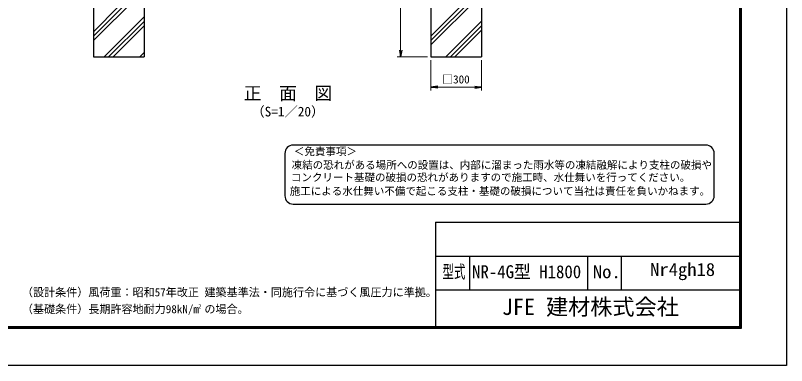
# Model space of a CAD drawing. Units: millimetres, scale not verified. Extents: x -4200 to 4200, y -2970 to 2970.
# Drawn here: x -371 to 4200, y -2970 to -893 of the extents above; entities that cross this region are included whole.
import ezdxf
from ezdxf.enums import TextEntityAlignment as Align

# ---------------------------------------------------------------- set-up
doc = ezdxf.new("R2010")
doc.units = ezdxf.units.MM
doc.header["$LTSCALE"] = 10
for name, color, linetype, lineweight in [('0-0_D-TTL-TXT', 7, 'Continuous', 25), ('0-4_D-DCR-HCH', 7, 'Continuous', 13), ('0-6_D-STR4', 7, 'Continuous', 25), ('0-7_D-STR-DIM', 7, 'Continuous', 13), ('0-C_D-TTL', 7, 'Continuous', 25)]:
    doc.layers.add(name, color=color, linetype=linetype, lineweight=lineweight)
doc.layers.add('0-8_0', color=7, linetype='Continuous')
doc.styles.add('ＭＳ ゴシック', font='')
doc.styles.get('ＭＳ ゴシック').set_extended_font_data('MS Gothic')

# ---------------------------------------------------------------- blocks, each defined once
blk = doc.blocks.new('_Open')
at = {"layer": '0-8_0'}
blk.add_line((-10, 1.667), (0, 0), dxfattribs=at)
blk.add_lwpolyline([(-10, -1.667), (0, 0), (-10, 0)], dxfattribs=at)

msp = doc.modelspace()

# ---------------------------------------------------------------- linework, layer by layer
at = {"layer": '0-0_D-TTL-TXT', "color": 2}
for p, q in [((3721.62, -1662.1), (1276.07, -1662.1)), ((1226.07, -1712.1), (1226.07, -1962.1)), ((3771.62, -1962.1), (3771.62, -1712.1)), ((1276.07, -2012.1), (3721.62, -2012.1))]:
    msp.add_line(p, q, dxfattribs=at)
for centre, start, end in [((1276.07, -1712.1), 90, 180), ((3721.62, -1712.1), 0, 90), ((1276.07, -1962.1), 180, 270), ((3721.62, -1962.1), 270, 0)]:
    msp.add_arc(centre, 50, start, end, dxfattribs=at)
at = {"layer": '0-4_D-DCR-HCH'}
for p, q in [((91.99, -1042.49), (391.99, -742.49)), ((2091.99, -1041.64), (2391.99, -741.64)), ((2091.99, -1068.15), (2391.99, -768.15)), ((91.99, -1015.98), (269.33, -838.63)), ((91.99, -989.46), (242.82, -838.63)), ((2091.99, -1015.12), (2268.48, -838.63)), ((154.95, -1138.63), (391.99, -901.59)), ((181.47, -1138.63), (391.99, -928.11)), ((207.98, -1138.63), (391.99, -954.62)), ((2180.61, -1138.63), (2391.99, -927.25)), ((2207.13, -1138.63), (2391.99, -953.77)), ((2233.64, -1138.63), (2391.99, -980.28)), ((367.08, -1138.63), (391.99, -1113.72))]:
    msp.add_line(p, q, dxfattribs=at)
at = {"layer": '0-6_D-STR4'}
for p, q in [((91.99, -538.63), (91.99, -1138.63)), ((391.99, -538.63), (391.99, -1138.63)), ((2091.99, -538.63), (2091.99, -1138.63)), ((2391.99, -538.63), (2391.99, -1138.63)), ((91.99, -1138.63), (391.99, -1138.63)), ((2091.99, -1138.63), (2391.99, -1138.63))]:
    msp.add_line(p, q, dxfattribs=at)
at = {"layer": '0-7_D-STR-DIM'}
for p, q in [((1911.99, -578.63), (1911.99, -1098.63)), ((2071.99, -1138.63), (1891.99, -1138.63)), ((2091.99, -1158.63), (2091.99, -1338.63)), ((2391.99, -1158.63), (2391.99, -1338.63)), ((2131.99, -1318.63), (2351.99, -1318.63))]:
    msp.add_line(p, q, dxfattribs=at)
at = {"layer": '0-C_D-TTL'}
for p, q in [((2120, -2120), (2120, -2740)), ((2120, -2120), (3920, -2120)), ((2120, -2320), (3920, -2320)), ((2320, -2320), (2320, -2520)), ((3020, -2320), (3020, -2520)), ((3220, -2320), (3220, -2520)), ((2120, -2520), (3920, -2520))]:
    msp.add_line(p, q, dxfattribs=at)
at = {"layer": '0-C_D-TTL', "color": 2}
msp.add_lwpolyline([(-4200, 2970), (4200, 2970), (4200, -2970), (-4200, -2970)], close=True, dxfattribs=at)
at = {"layer": '0-C_D-TTL'}
for points in [[(-3930, 2750), (3930, 2750), (3930, -2750), (-3930, -2750)], [(-3927.5, 2747.5), (3927.5, 2747.5), (3927.5, -2747.5), (-3927.5, -2747.5)], [(-3925, 2745), (3925, 2745), (3925, -2745), (-3925, -2745)], [(-3922.5, 2742.5), (3922.5, 2742.5), (3922.5, -2742.5), (-3922.5, -2742.5)], [(-3920, 2740), (3920, 2740), (3920, -2740), (-3920, -2740)]]:
    msp.add_lwpolyline(points, close=True, dxfattribs=at)

# ---------------------------------------------------------------- block references
at = {"layer": '0-7_D-STR-DIM', "xscale": 4, "yscale": 4}
for p, rotation in [((1911.99, -1138.63), 270), ((2091.99, -1318.63), 180)]:
    msp.add_blockref('_Open', p, dxfattribs=dict(at, rotation=rotation))
msp.add_blockref('_Open', (2391.99, -1318.63), dxfattribs=at)

# ---------------------------------------------------------------- texts
at = {"layer": '0-0_D-TTL-TXT', "style": 'ＭＳ ゴシック'}
for s, height, p in [('正\u3000面\u3000図', 76.98, (982.09, -1416.31)), ('（S=1／20）', 57.7, (1027.57, -1509.5)), ('＜免責事項＞ \u3000\u3000', 45.67, (1279.77, -1736.28)), ('凍結の恐れがある場所への設置は、内部に溜まった雨水等の凍結融解により支柱の破損や', 45.67, (1266.25, -1816.77)), ('コンクリート基礎の破損の恐れがありますので施工時、水仕舞いを行ってください。', 45.67, (1262.14, -1890.2)), ('施工による水仕舞い不備で起こる支柱・基礎の破損について当社は責任を負いかねます。 ', 45.67, (1255.15, -1971.69)), ('（設計条件）風荷重：昭和57年改正 建築基準法・同施行令に基づく風圧力に準拠。', 48.09, (-332.45, -2573.6)), ('JFE 建材株式会社', 96.19, (2512.38, -2698.5)), ('（基礎条件）長期許容地耐力98kN/m の場合。', 48.09, (-332.45, -2673.6)), ('2', 24.05, (713.02, -2637.79))]:
    msp.add_text(s, height=height, dxfattribs=at).set_placement(p, align=Align.BOTTOM_LEFT)
for s, width, p in [('型式', 0.65, (2160.27, -2474.8)), ('NR-4G型 H1800 ', 0.95, (2335.56, -2474.8)), ('No.', 1.05, (3052, -2474.8)), ('Nr4gh18', 1.05, (3391.33, -2461.47))]:
    msp.add_text(s, height=76.98, dxfattribs=dict(at, width=width)).set_placement(p, align=Align.BOTTOM_LEFT)
at = {"layer": '0-7_D-STR-DIM', "style": 'ＭＳ ゴシック'}
msp.add_text('□300', height=48.09, dxfattribs=at).set_placement((2157.84, -1310.88), align=Align.BOTTOM_LEFT)

doc.saveas('drawing.dxf')
